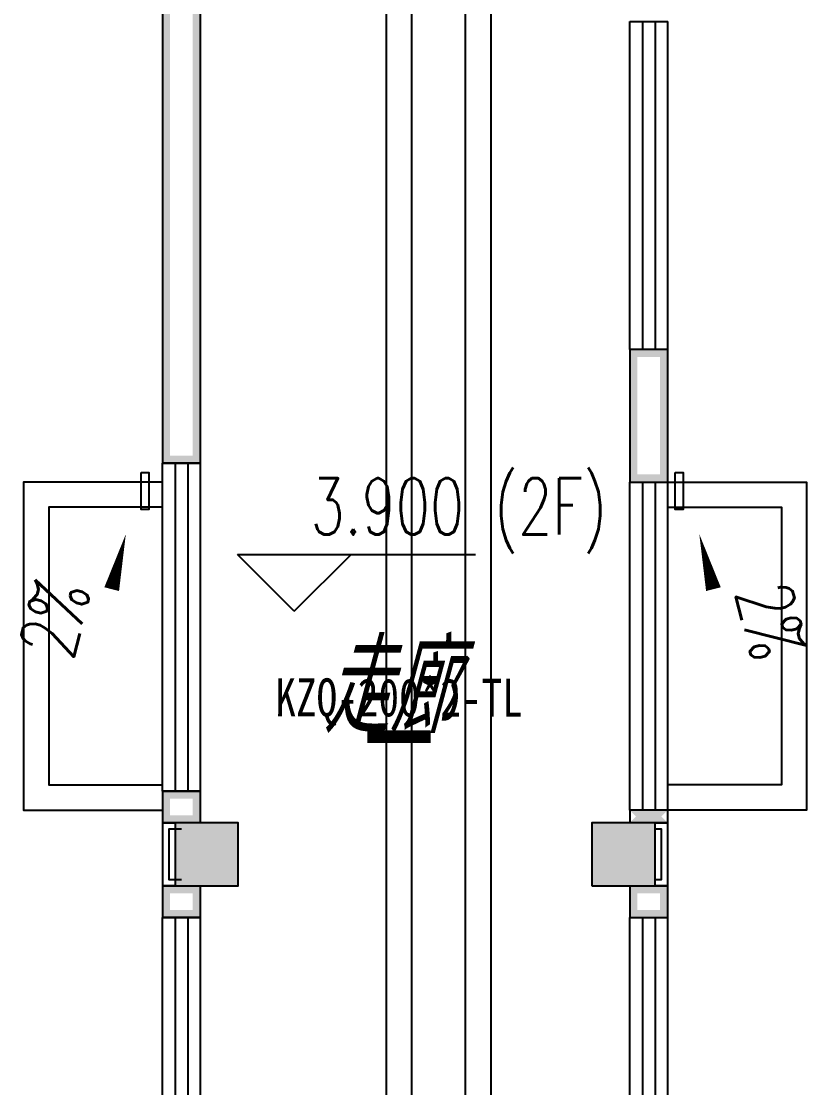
# Model space of a CAD drawing. Extents: x 1241380 to 1952554, y 1012187 to 1766051.
# Drawn here: x 1671397 to 1677615, y 1095314 to 1103763 of the extents above; entities that cross this region are included whole.
import ezdxf
from ezdxf.enums import TextEntityAlignment as Align

# ---------------------------------------------------------------- set-up
doc = ezdxf.new("R2010")
doc.units = 0
for name, color, linetype in [('1-建筑底图', 8, 'Continuous'), ('CABLETRAY_PDS', 4, 'Continuous'), ('PUB_HATCH', 8, 'Continuous'), ('内网桥架', 1, 'Continuous'), ('抗震支吊架', 2, 'Continuous')]:
    doc.layers.add(name, color=color, linetype=linetype)
doc.styles.add('_TCH_DIM', font='SIMPLEX', dxfattribs={"bigfont": 'GBCBIG'})
doc.styles.add('kzcad', font='', dxfattribs={"width": 0.8})
doc.styles.get("Standard").update_dxf_attribs({"font": 'gbeitc.shx', "bigfont": 'gbcbig.shx'})
doc.styles.get('kzcad').set_extended_font_data('SimSun')
doc.linetypes.add('JIEDI', pattern='A,1.25,-0.25,0.25,-0.25,0.625,["/",Standard,S=0.6,R=0,X=0,Y=-0.3],0.625,-0.25,0.25,-0.25', length=4)

# ---------------------------------------------------------------- blocks, each defined once
blk = doc.blocks.new('_FZH')
blk.add_lwpolyline([(-0.5, -0.5), (0.5, -0.5), (0.5, 0.5), (-0.5, 0.5)], close=True)
at = {"layer": 'PUB_HATCH'}
blk.add_solid([(-0.5, -0.5), (0.5, -0.5), (-0.5, 0.5), (0.5, 0.5)], dxfattribs=at)
blk = doc.blocks.new('$WINLIB2D$00000001')
at = {"color": 0}
for points in [[(-0.5, 0.5), (-0.5, -0.5)], [(-0.5, 0.5), (0.5, 0.5)], [(0.5, -0.5), (0.5, 0.5)], [(0.5, 0.1667), (-0.5, 0.1667)], [(0.5, -0.1667), (-0.5, -0.1667)], [(-0.5, -0.5), (0.5, -0.5)]]:
    blk.add_lwpolyline(points, dxfattribs=at)
blk = doc.blocks.new('1-二层建筑底图')
at = {"layer": '1-建筑底图'}
for points in [[(1672515, 1149421.1), (1672515, 1145471.1), (1672575, 1145531.1), (1672575, 1149361.1)], [(1672815, 1145471.1), (1672815, 1149421.1), (1672755, 1149361.1), (1672755, 1145531.1)], [(1676514.9, 1146371.1), (1676214.9, 1146371.1), (1676274.9, 1146311.1), (1676454.9, 1146311.1)], [(1676214.9, 1146371.1), (1676214.9, 1145321.1), (1676274.9, 1145381.1), (1676274.9, 1146311.1)], [(1676514.9, 1145321.1), (1676514.9, 1146371.1), (1676454.9, 1146311.1), (1676454.9, 1145381.1)], [(1672515, 1145471.1), (1672815, 1145471.1), (1672755, 1145531.1), (1672575, 1145531.1)], [(1676214.9, 1145321.1), (1676514.9, 1145321.1), (1676454.9, 1145381.1), (1676274.9, 1145381.1)], [(1672815, 1142871.1), (1672515, 1142871.1), (1672575, 1142811.1), (1672755, 1142811.1)], [(1672515, 1142871.1), (1672515, 1142621.1), (1672575, 1142681.1), (1672575, 1142811.1)], [(1672815, 1142621.1), (1672815, 1142871.1), (1672755, 1142811.1), (1672755, 1142681.1)], [(1676514.9, 1142721.1), (1676214.9, 1142721.1), (1676274.9, 1142661.1), (1676454.9, 1142661.1)], [(1672515, 1142621.1), (1672815, 1142621.1), (1672755, 1142681.1), (1672575, 1142681.1)], [(1673114.9, 1142621.1), (1672614.9, 1142621.1), (1672674.9, 1142561.1), (1673054.9, 1142561.1)], [(1672614.9, 1142621.1), (1672614.9, 1142121.1), (1672674.9, 1142181.1), (1672674.9, 1142561.1)], [(1673114.9, 1142121.1), (1673114.9, 1142621.1), (1673054.9, 1142561.1), (1673054.9, 1142181.1)], [(1676414.9, 1142621.1), (1675915.1, 1142621.1), (1675975.1, 1142561.1), (1676354.9, 1142561.1)], [(1675915.1, 1142621.1), (1675915.1, 1142121.1), (1675975.1, 1142181.1), (1675975.1, 1142561.1)], [(1676214.9, 1142621.1), (1676514.9, 1142621.1), (1676454.9, 1142681.1), (1676274.9, 1142681.1)], [(1676414.9, 1142121.1), (1676414.9, 1142621.1), (1676354.9, 1142561.1), (1676354.9, 1142181.1)], [(1672515, 1142121.1), (1672515, 1141871.1), (1672575, 1141931.1), (1672575, 1142061.1)], [(1672815, 1142121.1), (1672515, 1142121.1), (1672575, 1142061.1), (1672755, 1142061.1)], [(1672614.9, 1142121.1), (1673114.9, 1142121.1), (1673054.9, 1142181.1), (1672674.9, 1142181.1)], [(1672815, 1141871.1), (1672815, 1142121.1), (1672755, 1142061.1), (1672755, 1141931.1)], [(1675915.1, 1142121.1), (1676414.9, 1142121.1), (1676354.9, 1142181.1), (1675975.1, 1142181.1)], [(1676214.9, 1142121.1), (1676214.9, 1141871.1), (1676274.9, 1141931.1), (1676274.9, 1142061.1)], [(1676514.9, 1142121.1), (1676214.9, 1142121.1), (1676274.9, 1142061.1), (1676454.9, 1142061.1)], [(1676514.9, 1141871.1), (1676514.9, 1142121.1), (1676454.9, 1142061.1), (1676454.9, 1141931.1)], [(1672515, 1141871.1), (1672815, 1141871.1), (1672755, 1141931.1), (1672575, 1141931.1)], [(1676214.9, 1141871.1), (1676514.9, 1141871.1), (1676454.9, 1141931.1), (1676274.9, 1141931.1)]]:
    blk.add_hatch(color=256, dxfattribs=at).paths.add_polyline_path(points)
for p, q in [((1672515, 1149421.1), (1672515, 1145471.1)), ((1672815, 1145471.1), (1672815, 1149421.1)), ((1676514.9, 1146371.1), (1676214.9, 1146371.1)), ((1676214.9, 1146371.1), (1676214.9, 1145321.1)), ((1676514.9, 1145321.1), (1676514.9, 1146371.1)), ((1672515, 1145471.1), (1672815, 1145471.1)), ((1676214.9, 1145321.1), (1676514.9, 1145321.1)), ((1673558.9, 1144296.5), (1673108.9, 1144746.5)), ((1673108.9, 1144746.5), (1674992.4, 1144746.5)), ((1673558.9, 1144296.5), (1674008.9, 1144746.5)), ((1672815, 1142871.1), (1672515, 1142871.1)), ((1672515, 1142871.1), (1672515, 1142621.1)), ((1672815, 1142621.1), (1672815, 1142871.1)), ((1676514.9, 1142721.1), (1676214.9, 1142721.1)), ((1676214.9, 1142721.1), (1676214.9, 1142621.1)), ((1676514.9, 1142621.1), (1676514.9, 1142721.1)), ((1672515, 1142621.1), (1672614.9, 1142621.1)), ((1676414.9, 1142621.1), (1676514.9, 1142621.1)), ((1672515, 1142121.1), (1672515, 1141871.1)), ((1672614.9, 1142121.1), (1672515, 1142121.1)), ((1672815, 1141871.1), (1672815, 1142121.1)), ((1676214.9, 1142121.1), (1676214.9, 1141871.1)), ((1676514.9, 1142121.1), (1676414.9, 1142121.1)), ((1676514.9, 1141871.1), (1676514.9, 1142121.1)), ((1672515, 1141871.1), (1672815, 1141871.1)), ((1676214.9, 1141871.1), (1676514.9, 1141871.1))]:
    blk.add_line(p, q, dxfattribs=at)
for points in [[(1672345.3, 1145395.6), (1672407.8, 1145395.6), (1672407.8, 1145102.1), (1672345.3, 1145102.1)], [(1676574.8, 1145395.6), (1676637.3, 1145395.6), (1676637.3, 1145102.1), (1676574.8, 1145102.1)]]:
    blk.add_lwpolyline(points, close=True, dxfattribs=at)
for points in [[(1672514.9, 1145321.1), (1671414.9, 1145321.1), (1671414.9, 1142721.1), (1672514.9, 1142721.1)], [(1676514.9, 1145321.1), (1677614.9, 1145321.1), (1677614.9, 1142721.1), (1676514.9, 1142721.1)], [(1672514.9, 1145121.1), (1671614.9, 1145121.1), (1671614.9, 1142921.1), (1672514.9, 1142921.1)], [(1676514.9, 1145121.1), (1677414.9, 1145121.1), (1677414.9, 1142921.1), (1676514.9, 1142921.1)], [(1672614.9, 1142621.1), (1672515, 1142621.1), (1672515, 1142121.1), (1672614.9, 1142121.1)], [(1676414.9, 1142121.1), (1676514.9, 1142121.1), (1676514.9, 1142621.1), (1676414.9, 1142621.1)], [(1672614.9, 1142571.1), (1672565, 1142571.1), (1672565, 1142171.1), (1672614.9, 1142171.1)], [(1672664.9, 1142571.1), (1672615, 1142571.1), (1672615, 1142171.1), (1672664.9, 1142171.1)], [(1676414.9, 1142171.1), (1676464.9, 1142171.1), (1676464.9, 1142571.1), (1676414.9, 1142571.1)]]:
    blk.add_lwpolyline(points, dxfattribs=at)
for points in [[(1671827.8, 1143361.6, 0, 0, 0), (1672224.8, 1144908.1, 0, 120, 0), (1672112.9, 1144472.2, 0, 0, 0)], [(1677162.3, 1143361.6, 0, 0, 0), (1676765.3, 1144908.1, 0, 120, 0), (1676877.1, 1144472.2, 0, 0, 0)]]:
    blk.add_lwpolyline(points, format="xyseb", dxfattribs=at)
for name, p, xscale, yscale, zscale, rotation in [('$WINLIB2D$00000001', (1676364.9, 1147671.1), 2600, -300, 2600, 90), ('$WINLIB2D$00000001', (1672665, 1144171.1), 2600, 300, 2600, 90), ('$WINLIB2D$00000001', (1676364.9, 1144021.1), 2600, -300, 2600, 90), ('_FZH', (1676165, 1142371.1), 499.8144538606284, 500.0000002729939, 500.0000002729939, 359.9999999994929), ('$WINLIB2D$00000001', (1672665, 1140571.1), 2600, 300, 2600, 90), ('$WINLIB2D$00000001', (1676364.9, 1140571.1), 2600, -300, 2600, 90.0000000032304)]:
    blk.add_blockref(name, p, dxfattribs=dict(at, xscale=xscale, yscale=yscale, zscale=zscale, rotation=rotation))
at = {"layer": '1-建筑底图', "xscale": 499.9992799042957, "yscale": 500.0000000098953, "zscale": 500.0000000098953}
blk.add_blockref('_FZH', (1672864.9, 1142371.1), dxfattribs=at)
at = {"layer": '1-建筑底图', "style": '_TCH_DIM', "width": 0.705882}
for s, p in [('(2F)', (1675142.4, 1144904)), ('3.900', (1673687.4, 1144904))]:
    blk.add_text(s, height=446.25, dxfattribs=at).set_placement(p)
for rotation, p in [(75.60256, (1671802.8, 1143897.9)), (284.39744, (1677045.4, 1144450))]:
    blk.add_text('2%', height=446.25, rotation=rotation, dxfattribs=at).set_placement(p)
at = {"layer": '1-建筑底图'}
blk.add_text('走廊', height=723.4, dxfattribs=at).set_placement((1673780.4, 1143333.9))

msp = doc.modelspace()

# ---------------------------------------------------------------- linework, layer by layer
at = {"layer": 'CABLETRAY_PDS'}
for p, q in [((1674915, 1062509.8), (1674915, 1110663.3)), ((1675115, 1110663.3), (1675115, 1062509.8))]:
    msp.add_line(p, q, dxfattribs=at)
at = {"layer": '内网桥架'}
for p, q in [((1674287.6, 1037889.4), (1674287.6, 1107747.9)), ((1674487.6, 1107747.9), (1674487.6, 1037889.4))]:
    msp.add_line(p, q, dxfattribs=at)
at = {"layer": '抗震支吊架', "color": 2, "const_width": 100}
msp.add_lwpolyline([(1674137.6, 1098096), (1674637.6, 1098096)], dxfattribs=at)

# ---------------------------------------------------------------- block references
at = {"layer": '1-建筑底图', "linetype": 'JIEDI'}
msp.add_blockref('1-二层建筑底图', (0, -45207.9), dxfattribs=at)

# ---------------------------------------------------------------- texts
at = {"layer": '抗震支吊架', "color": 2, "style": 'kzcad', "width": 0.8}
msp.add_text('KZQ-200*2-TL', height=300, rotation=359.88539, dxfattribs=at).set_placement((1674387.6, 1098256), align=Align.CENTER)

doc.saveas('drawing.dxf')
